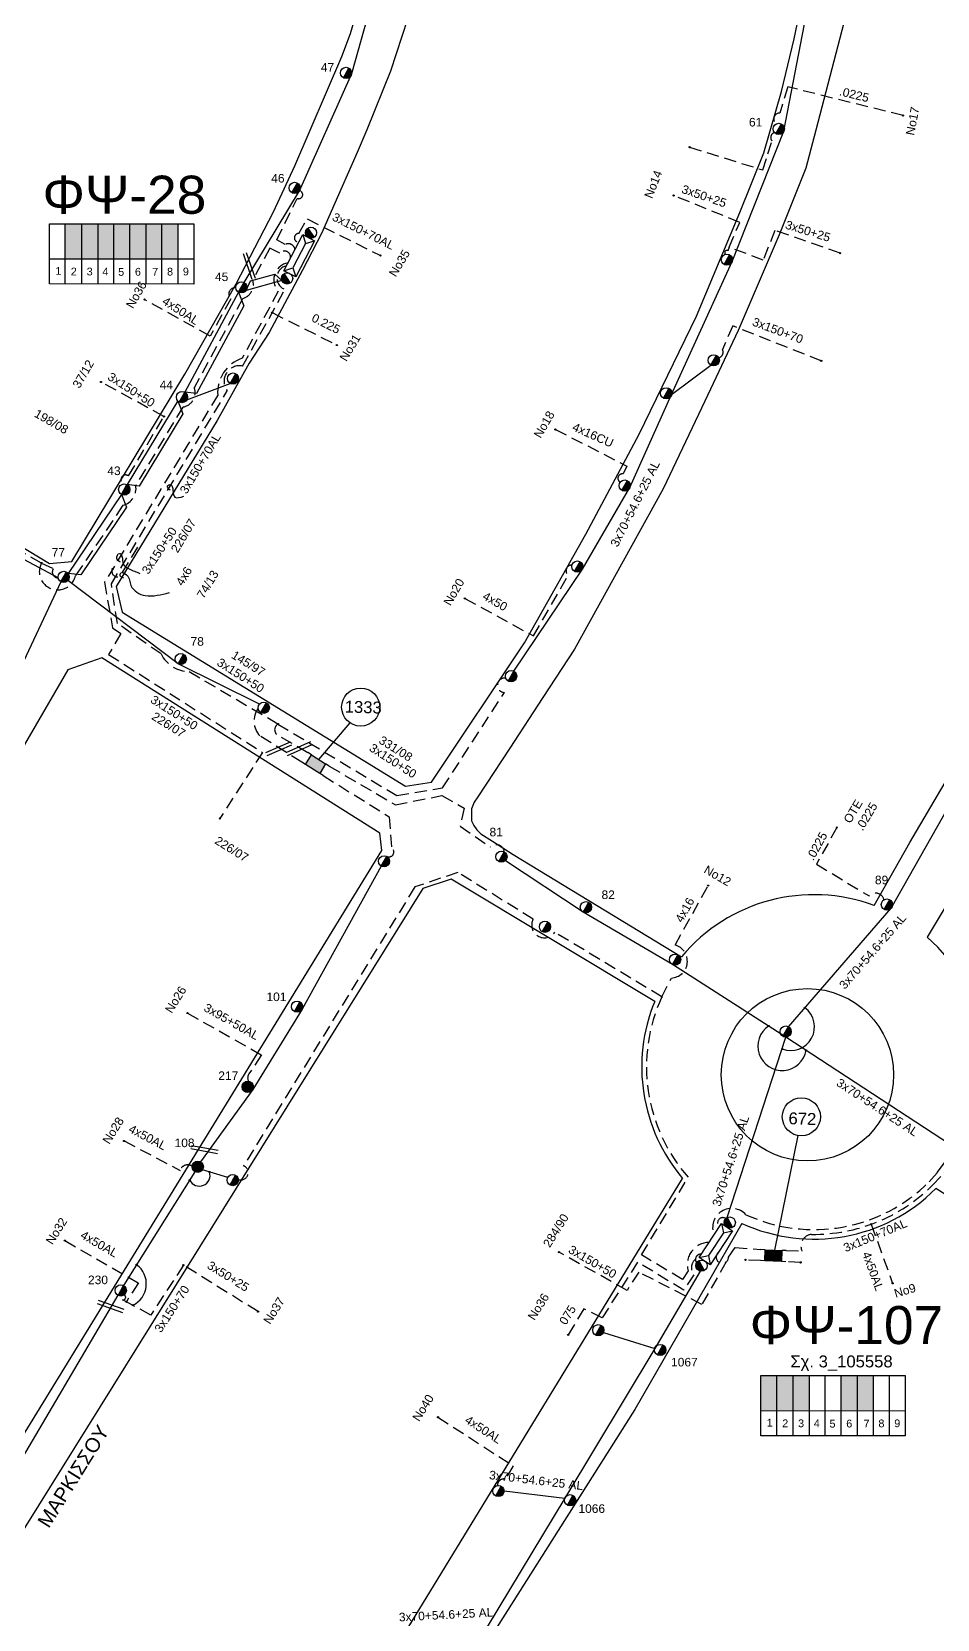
# Model space of a CAD drawing. Header units: millimetres. Extents: x 1421 to 11257, y 848 to 1896.
# Drawn here: x 9950.2 to 10140.3, y 1117.1 to 1450.4 of the extents above; entities that cross this region are included whole.
import ezdxf
from ezdxf.enums import TextEntityAlignment as Align

# ---------------------------------------------------------------- set-up
doc = ezdxf.new("R2010")
doc.units = ezdxf.units.MM
doc.linetypes.add('DASHED', pattern=[19.05, 12.7, -6.35])
for name, color, linetype, lineweight in [('.0225', 7, 'DASHED', 30), ('.15AL', 7, 'DASHED', 30), ('3x150+50', 7, 'Continuous', 30), ('3x150+70', 7, 'Continuous', 30), ('3x150+70AL', 7, 'DASHED', 30), ('3x50+25', 7, 'Continuous', 30), ('3x70+54.6+25 AL', 7, 'SYN_LINE', 30), ('3x95+50AL', 7, 'Continuous', 30), ('4x16', 7, 'Continuous', 30), ('4x16CU', 7, 'Continuous', 30), ('4x50', 7, 'Continuous', 30), ('4x6', 7, 'SYN_LINE', 30), ('Άγνωστα', 7, 'Continuous', 30), ('Καλώδια ΧΤ   3x150AL+50CU', 7, 'DASHED', 30), ('Υπόγεια Καλώδια Δικτύου ΧΤ   .075', 7, 'DASHED', 30), ('Υπόγεια καλώδια Παροχών ΧΤ   4x50AL', 7, 'DASHED', 30)]:
    doc.layers.add(name, color=color, linetype=linetype, lineweight=lineweight)
for name, color, linetype in [('Link Box 4 Διευθύνσεων', 7, 'Continuous'), ('Pillar OTE', 7, 'Continuous'), ('TEXT ΚΑΛΩΔΙΩΝ', 7, 'Continuous'), ('ΑΓΝΩΣΤΟ ΥΠΟΓΕΙΟ ΚΑΛΩΔΙΟ', 7, 'DASHED'), ('Στύλος Ξύλινος', 7, 'Continuous'), ('Στύλος Ξύλινος @ 1', 7, 'Continuous'), ('Στύλος ΦΜ', 7, 'Continuous'), ('Στύλος ΦΜ @ 1', 7, 'Continuous'), ('Συνδέσεις', 7, 'Continuous'), ('Τομή', 7, 'Continuous'), ('Υποσταθμός εναέριος 2 στύλων', 7, 'Continuous'), ('Υποσταθμός πόλεως', 7, 'Continuous'), ('Υπόβαθρο ΔΕΗ', 7, 'Continuous')]:
    doc.layers.add(name, color=color, linetype=linetype)
doc.styles.add('arial', font='ARIAL.TTF', dxfattribs={"height": 3})
doc.styles.get("Standard").update_dxf_attribs({"font": 'ARIAL.TTF', "height": 1.8})
doc.linetypes.add('SYN_LINE', pattern='A,0.5,-0.0001,["/\\/\\/\\/",Standard,S=0.1,R=0,X=0,Y=-0.05],-0.25', length=0.7501)

# ---------------------------------------------------------------- blocks, each defined once
blk = doc.blocks.new('ΥΠΑΡΧΩΝ ΤΣΙΜΕΝΤΕΝΙΟΣ ΣΤΥΛΟΣ')
at = {"layer": 'Στύλος ΦΜ'}
blk.add_hatch(color=7, dxfattribs=at).paths.add_polyline_path([(-1.29, -2.28, 0.574793), (2.62, 0, 0.268822), (1.3, 2.27)])
at = {"layer": 'Στύλος ΦΜ', "color": 7}
blk.add_line((-1.29, -2.28), (1.3, 2.27), dxfattribs=at)
blk.add_circle((0, 0), 2.62, dxfattribs=at)
at = {"layer": 'Στύλος ΦΜ', "flags": 4}
for tag, p in [('ΑΡΙΘΜΟΣ', (-4.68, 8.05)), ('ΤΥΠΟΣ', (-4.91, 3.03))]:
    blk.add_attdef(tag, p, '', height=4, dxfattribs=at)
blk = doc.blocks.new('ΥΠΑΡΧΩΝ ΞΥΛΙΝΟΣ ΣΤΥΛΟΣ')
at = {"layer": 'Στύλος Ξύλινος'}
h = blk.add_hatch(color=7, dxfattribs=at)
h.paths.add_polyline_path([(-2.62, 0, 0.270008), (-1.29, -2.28), (1.3, 2.27, 0.576266)])
h.paths.add_polyline_path([(-1.29, -2.28, 0.574793), (2.62, 0, 0.268822), (1.3, 2.27)])
at = {"layer": 'Στύλος Ξύλινος', "color": 7}
blk.add_line((-1.29, -2.28), (1.3, 2.27), dxfattribs=at)
blk.add_circle((0, 0), 2.62, dxfattribs=at)
at = {"layer": 'Στύλος Ξύλινος', "color": 1, "flags": 4}
for tag, p in [('ΑΡΙΘΜΟΣ', (-4.91, 8.6)), ('ΤΥΠΟΣ', (-4.85, 3.39))]:
    blk.add_attdef(tag, p, '', height=4, dxfattribs=at)
blk = doc.blocks.new('ΤΟΜΗ')
at = {"layer": 'Τομή', "ltscale": 40}
for p, q in [((11.3, -0.6), (-11.4, -0.6)), ((11.3, -3.4), (-11.4, -3.4))]:
    blk.add_line(p, q, dxfattribs=at)
blk = doc.blocks.new('ΥΠΟΣΤΑΘΜΟΣ ΕΝΑΕΡΙΟΣ ΕΠΙ 2 ΣΤΥΛΩΝ')
at = {"layer": 'Υποσταθμός εναέριος 2 στύλων', "linetype": 'Continuous'}
for points in [[(-11.97, -2.11, 0.574793), (-8.45, -0.07, 0.268822), (-9.64, 1.98)], [(9.68, -2.15, 0.574793), (13.19, -0.1, 0.268822), (12.01, 1.95)]]:
    blk.add_hatch(color=256, dxfattribs=at).paths.add_polyline_path(points)
for p, q in [((-11.97, -2.11), (-9.64, 1.98)), ((9.68, -2.15), (12.01, 1.95))]:
    blk.add_line(p, q, dxfattribs=at)
for centre in [(-10.81, -0.07), (10.84, -0.1)]:
    blk.add_circle(centre, 2.36, dxfattribs=at)
at = {"layer": 'Υποσταθμός πόλεως', "linetype": 'Continuous', "ltscale": 40}
blk.add_lwpolyline([(-8.57, 2.82), (8.57, 2.82), (8.57, -2.82), (-8.57, -2.82)], close=True, dxfattribs=at)
for points in [[(-5.75, 0), (-8.57, 2.82)], [(-8.57, -2.82), (-5.75, 0)], [(-5.75, 0), (5.75, 0)], [(5.75, 0), (8.57, 2.82)], [(8.57, -2.82), (5.75, 0)]]:
    blk.add_lwpolyline(points, dxfattribs=at)
at = {"layer": 'Υποσταθμός εναέριος 2 στύλων', "ltscale": 40, "flags": 1}
for tag, p in [('ΜΕΤΑΣΧΗΜΑΤΙΣΜΟΣ', (14.09, 2.51)), ('ΙΣΧΥΣ', (14.07, -0.28)), ('ΑΡΙΘΜΟΣ', (14.19, -3))]:
    blk.add_attdef(tag, p, '', height=1.8, dxfattribs=at)
blk = doc.blocks.new('LINK BOX 4 ΑΝΑΧΩΡΗΣΕΩΝ')
at = {"layer": 'Link Box 4 Διευθύνσεων', "ltscale": 40}
blk.add_hatch(color=256, dxfattribs=at).paths.add_polyline_path([(-3.54, 0), (-3.54, -4.67), (3.54, -4.67), (3.54, 0)])
for p, q in [((-3.54, 0), (-5.33, 0)), ((5.33, 0), (3.54, 0)), ((-3.54, -4.67), (-5.33, -4.67)), ((5.33, -4.67), (3.54, -4.67))]:
    blk.add_line(p, q, dxfattribs=at)
blk.add_lwpolyline([(-3.54, -4.67), (-3.54, 0), (3.54, 0), (3.54, -4.67)], close=True, dxfattribs=at)
blk = doc.blocks.new('_ΣΥΝΔΕΣΗ')
at = {"layer": 'Συνδέσεις', "linetype": 'SYN_LINE', "ltscale": 40}
blk.add_hatch(color=256, dxfattribs=at).paths.add_polyline_path([(0.5, 0, 1), (-0.5, 0, 1)])
at = {"layer": 'Συνδέσεις'}
blk.add_circle((0, 0), 0.5, dxfattribs=at)

msp = doc.modelspace()

# ---------------------------------------------------------------- hatches: boundary and pattern name
at = {"layer": 'Καλώδια ΧΤ   3x150AL+50CU', "linetype": 'DASHED', "lineweight": -3, "ltscale": 0.2}
h = msp.add_hatch(color=2, dxfattribs=at)
h.dxf.hatch_style = 1
h.paths.add_polyline_path([(9960.66, 1410.11), (9957.22, 1410.11), (9957.22, 1402.75), (9960.66, 1402.75)])
h = msp.add_hatch(color=133, dxfattribs=at)
h.dxf.hatch_style = 1
h.paths.add_polyline_path([(9960.66, 1402.75), (9964.1, 1402.74), (9964.1, 1410.11), (9960.66, 1410.11)])
h = msp.add_hatch(color=62, dxfattribs=at)
h.dxf.hatch_style = 1
h.paths.add_polyline_path([(9967.39, 1410.11), (9964.1, 1410.11), (9964.1, 1402.74), (9967.39, 1402.74)])
h = msp.add_hatch(color=30, dxfattribs=at)
h.dxf.hatch_style = 1
h.paths.add_polyline_path([(9970.78, 1410.11), (9967.39, 1410.11), (9967.39, 1402.74), (9970.78, 1402.74)])
h = msp.add_hatch(color=5, dxfattribs=at)
h.dxf.hatch_style = 1
h.paths.add_polyline_path([(9970.78, 1402.74), (9974.18, 1402.73), (9974.18, 1410.11), (9970.78, 1410.11)])
h = msp.add_hatch(color=151, dxfattribs=at)
h.dxf.hatch_style = 1
h.paths.add_polyline_path([(9974.12, 1402.74), (9977.51, 1402.73), (9977.51, 1410.11), (9974.12, 1410.11)])
h = msp.add_hatch(color=1, dxfattribs=at)
h.dxf.hatch_style = 1
h.paths.add_polyline_path([(9977.51, 1402.74), (9980.91, 1402.73), (9980.91, 1410.11), (9977.51, 1410.11)])
h = msp.add_hatch(color=5, dxfattribs=at)
h.dxf.hatch_style = 1
h.paths.add_polyline_path([(10106.54, 1168.29), (10103.24, 1168.29), (10103.24, 1160.93), (10106.54, 1160.92)])
h = msp.add_hatch(color=1, dxfattribs=at)
h.dxf.hatch_style = 1
h.paths.add_polyline_path([(10110.01, 1168.29), (10106.57, 1168.29), (10106.57, 1160.93), (10110.01, 1160.93)])
h = msp.add_hatch(color=151, dxfattribs=at)
h.dxf.hatch_style = 1
h.paths.add_polyline_path([(10110.01, 1160.93), (10113.45, 1160.93), (10113.45, 1168.29), (10110.01, 1168.29)])
h = msp.add_hatch(color=133, dxfattribs=at)
h.dxf.hatch_style = 1
h.paths.add_polyline_path([(10120.13, 1160.92), (10123.53, 1160.92), (10123.53, 1168.29), (10120.13, 1168.29)])
h = msp.add_hatch(color=206, dxfattribs=at)
h.dxf.hatch_style = 1
h.paths.add_polyline_path([(10123.53, 1160.92), (10126.93, 1160.92), (10126.93, 1168.29), (10123.53, 1168.29)])

# ---------------------------------------------------------------- linework, layer by layer
at = {"layer": '.0225', "color": 30, "linetype": 'DASHED', "lineweight": -3, "ltscale": 0.2}
msp.add_lwpolyline([(10133.1, 1432.84), (10108.89, 1438.86), (10107.25, 1433.36, 0.743804), (10106.48, 1431.09, 38.986017)], format="xyb", dxfattribs=at)
at = {"layer": '.0225', "color": 151, "linetype": 'DASHED', "lineweight": -3, "ltscale": 0.2}
msp.add_lwpolyline([(10119.2, 1283.37), (10114.95, 1275.65), (10125.97, 1268.98, -0.604841), (10129.1, 1268.18, -0.023278)], format="xyb", dxfattribs=at)
at = {"layer": '.15AL', "color": 133, "linetype": 'DASHED', "lineweight": -3, "ltscale": 0.2}
msp.add_lwpolyline([(10092.37, 1196.27, 0.491608), (10087.99, 1190.31), (10086.77, 1188.45), (10078.2, 1193.65), (10088.01, 1209.92, -0.297041), (10082.46, 1247.81), (10059.99, 1261.36, -0.945269), (10055.45, 1264.13), (10039.62, 1273.91), (10030.61, 1270.88), (9994.66, 1212.33, -0.970365), (9993.55, 1209.44)], format="xyb", dxfattribs=at)
at = {"layer": '3x150+50', "color": 151, "linetype": 'DASHED', "lineweight": -3, "ltscale": 0.2}
msp.add_lwpolyline([(10003.95, 1401.9, 0.587899), (10001.94, 1395.93), (9994.35, 1381.88, 0.33909), (9989.21, 1374.11), (9965.47, 1334.87), (9967.09, 1325.31), (9968.87, 1324.12), (9966.29, 1319.68), (9998.63, 1299.12), (9989.66, 1285.26)], format="xyb", dxfattribs=at)
at = {"layer": '3x150+50', "color": 133, "linetype": 'DASHED', "lineweight": -3, "ltscale": 0.2}
msp.add_lwpolyline([(9977.92, 1369.66), (9964.72, 1376.88)], dxfattribs=at)
at = {"layer": '3x150+50', "color": 62, "linetype": 'DASHED', "lineweight": -3, "ltscale": 0.2}
msp.add_lwpolyline([(9952.21, 1338.89), (9938.33, 1346.75), (9947.22, 1365.19)], dxfattribs=at)
for points in [[(9952.21, 1338.89), (9954.69, 1337.68, 0.6017), (9955.72, 1335.78, 3.110038)], [(10006.88, 1297.09), (9998.06, 1302.57, -0.351998), (9997.71, 1308.4, -1.517786)]]:
    msp.add_lwpolyline(points, format="xyb", dxfattribs=at)
at = {"layer": '3x150+50', "color": 30, "linetype": 'DASHED', "lineweight": -3, "ltscale": 0.2}
for points in [[(10001.86, 1305.08), (10026.84, 1290.06), (10036.42, 1291.69), (10049.4, 1311.71, -1.090514), (10049.71, 1314.69, 2.789265)], [(10008.13, 1299.07), (10001.86, 1302.69, -0.576815), (10001.86, 1305.08, -1.733657)]]:
    msp.add_lwpolyline(points, format="xyb", dxfattribs=at)
at = {"layer": '3x150+70', "color": 30, "linetype": 'DASHED', "lineweight": -3, "ltscale": 0.2}
for points in [[(10115.93, 1381.32), (10097.35, 1388.69), (10095.2, 1383.69, -0.478703), (10094.41, 1381.98, -14.107336)], [(10055.5, 1323.57), (10062.82, 1336.31, -0.744423), (10063.59, 1338.44)]]:
    msp.add_lwpolyline(points, format="xyb", dxfattribs=at)
at = {"layer": '3x150+70', "color": 133, "linetype": 'DASHED', "lineweight": -3, "ltscale": 0.2}
for points in [[(9969.41, 1355.49, -1.058258), (9970.48, 1357.19), (9977.92, 1369.66)], [(9982.01, 1191.46), (9975.16, 1181), (9970.05, 1183.79), (9969.21, 1184.21, 0.942833), (9969.57, 1185.21)]]:
    msp.add_lwpolyline(points, format="xyb", dxfattribs=at)
at = {"layer": '3x150+70AL', "color": 5, "linetype": 'DASHED', "lineweight": -3, "ltscale": 0.2}
msp.add_lwpolyline([(10005.44, 1404.75, 0.514655), (10003.36, 1405.76), (10001.6, 1406.76), (10005.91, 1415.44, 1.090471), (10006.39, 1417.05, -0.886767)], format="xyb", dxfattribs=at)
at = {"layer": '3x150+70AL', "color": 2, "linetype": 'DASHED', "lineweight": -3, "ltscale": 0.2}
msp.add_lwpolyline([(10006.21, 1406.24, -1.018251), (10006.27, 1408.07), (10008, 1411.13), (10023.39, 1403.43)], format="xyb", dxfattribs=at)
at = {"layer": '3x150+70AL', "color": 62, "linetype": 'DASHED', "lineweight": -3, "ltscale": 0.2}
msp.add_lwpolyline([(10004.47, 1402.9, 0.792534), (10002.27, 1403.92), (10000.16, 1404.98), (9996.57, 1398.31, -0.414606), (9994.42, 1394.37), (9984.3, 1375.67, -0.470888), (9981.89, 1371.64), (9972.01, 1355.15, -0.388175), (9969.32, 1351), (9959.34, 1336.19, -1.13518), (9952.21, 1338.89, -2.397303)], format="xyb", dxfattribs=at)
at = {"layer": '3x150+70AL', "color": 30, "linetype": 'DASHED', "lineweight": -3, "ltscale": 0.2}
msp.add_lwpolyline([(10001.86, 1305.08), (9983.19, 1316.04, -0.269693), (9977.32, 1319.8), (9968.14, 1326.21), (9966.89, 1334.52), (9991.23, 1375.03, -0.693369), (9994.45, 1380.25), (10003.34, 1396.31, -0.736458), (10003.64, 1401.3, 2.674453)], format="xyb", dxfattribs=at)
msp.add_lwpolyline([(10000.65, 1391.45), (10014.24, 1384.65)], dxfattribs=at)
at = {"layer": '3x150+70AL', "color": 206, "linetype": 'DASHED', "lineweight": -3, "ltscale": 0.2}
msp.add_lwpolyline([(10100.12, 1202.07, 0.314076), (10138.56, 1208.95), (10140.28, 1210.9), (10143.35, 1215), (10186.2, 1188.76, 0.328952), (10188.54, 1188.96)], format="xyb", dxfattribs=at)
at = {"layer": '3x150+70AL', "color": 1, "linetype": 'DASHED', "lineweight": -3, "ltscale": 0.2}
for points in [[(10108.58, 1194.52), (10111.88, 1194.44, -0.512235), (10113.9, 1197.94, 0.202707), (10139.27, 1208.25), (10141.79, 1210.84), (10144.22, 1214.07, 0.600838), (10145.23, 1215.4)], [(10094.38, 1194.19, 1.594207), (10096.46, 1193.15), (10097.85, 1195.15), (10103.26, 1194.75)]]:
    msp.add_lwpolyline(points, format="xyb", dxfattribs=at)
for points in [[(10103.16, 1192.42), (10100.04, 1192.57)], [(10111.6, 1192.04), (10108.48, 1192.19)]]:
    msp.add_lwpolyline(points, dxfattribs=at)
at = {"layer": '3x150+70AL', "color": 206, "linetype": 'DASHED', "lineweight": -3, "ltscale": 0.2}
msp.add_arc((10097.14, 1199.37), 4.01, 42.1409, 201.9304, dxfattribs=at)
at = {"layer": '3x150+70AL', "color": 151, "linetype": 'DASHED', "lineweight": -3, "ltscale": 0.2}
msp.add_arc((10095.29, 1200.32), 1.13, 56.5626, 225.4207, dxfattribs=at)
at = {"layer": '3x50+25', "color": 30, "linetype": 'DASHED', "lineweight": -3, "ltscale": 0.2}
msp.add_lwpolyline([(10096.58, 1405.2), (10098.84, 1410.4), (10084.93, 1416.05)], dxfattribs=at)
msp.add_lwpolyline([(10119.9, 1403.95), (10106.21, 1408.71), (10103.72, 1402.48), (10096.58, 1405.2), (10096.34, 1404.46, 0.915047), (10095.82, 1403.72, -13.621435)], format="xyb", dxfattribs=at)
at = {"layer": '3x50+25', "color": 133, "linetype": 'DASHED', "lineweight": -3, "ltscale": 0.2}
msp.add_lwpolyline([(9997.69, 1181.72), (9982.01, 1191.46)], dxfattribs=at)
at = {"layer": '3x70+54.6+25 AL', "color": 5, "linetype": 'SYN_LINE', "lineweight": -3, "ltscale": 15}
for points in [[(9994.77, 1397.79), (10006.39, 1417.05), (10017.35, 1441.66), (10022.66, 1460.64), (10028.79, 1483.5), (10031.83, 1504.13), (10034.68, 1526.94), (10035.82, 1548.87), (10036.81, 1568.91), (10031.53, 1600.28)], [(10090.53, 1190.22), (10080.96, 1173.94), (10062.11, 1142.57), (10045.76, 1115.55), (10030.85, 1093.1), (10017.69, 1072.38), (10001.88, 1045.97)], [(10070.19, 1177.33), (10080.96, 1173.94)], [(10049.34, 1144.07), (10062.11, 1142.57)]]:
    msp.add_lwpolyline(points, dxfattribs=at)
at = {"layer": '3x70+54.6+25 AL', "color": 30, "linetype": 'SYN_LINE', "lineweight": -3, "ltscale": 15}
msp.add_lwpolyline([(10051.39, 1316.16), (10065.77, 1337.6), (10075.75, 1354.72), (10084.52, 1374.27), (10097.22, 1402.19), (10108.1, 1429.58), (10113.97, 1460.07)], dxfattribs=at)
at = {"layer": '3x70+54.6+25 AL', "color": 133, "linetype": 'SYN_LINE', "lineweight": -3, "ltscale": 7}
for points in [[(9995.17, 1396.12), (9996.08, 1398.16), (10001.19, 1399.55), (10002.69, 1398.18)], [(9991.35, 1209.9), (9986.01, 1211.48)]]:
    msp.add_lwpolyline(points, dxfattribs=at)
at = {"layer": '3x70+54.6+25 AL', "color": 1, "linetype": 'SYN_LINE', "lineweight": -3, "ltscale": 10}
msp.add_lwpolyline([(10002.69, 1398.18), (9995.17, 1396.12)], dxfattribs=at)
at = {"layer": '3x70+54.6+25 AL', "color": 133, "linetype": 'SYN_LINE', "lineweight": -3, "ltscale": 15}
for points in [[(9993.61, 1395.74), (9982.3, 1374.74)], [(9980.81, 1372.95), (9970.17, 1355.34)], [(9969, 1353.3), (9957.82, 1336.68)], [(9956.3, 1334.95), (9940.63, 1301.61), (9921.84, 1269.37), (9904.42, 1239.51), (9887.48, 1213.77)], [(9984.44, 1211.09), (9969.46, 1187.18)]]:
    msp.add_lwpolyline(points, dxfattribs=at)
at = {"layer": '3x70+54.6+25 AL', "color": 1, "linetype": 'SYN_LINE', "lineweight": -3, "ltscale": 15}
for points in [[(9993.61, 1395.74), (9994.7, 1392.89), (9984.78, 1374.46), (9982.3, 1374.74)], [(9955.72, 1335.78), (9932.47, 1348.14), (9905.66, 1364.93), (9881.5, 1382.65)], [(9980.81, 1372.95), (9981.87, 1370.19), (9972.72, 1355.05), (9970.17, 1355.34)], [(9969, 1353.3), (9970.03, 1350.62), (9960.45, 1336.38), (9957.82, 1336.68)]]:
    msp.add_lwpolyline(points, dxfattribs=at)
at = {"layer": '3x70+54.6+25 AL', "color": 30, "linetype": 'SYN_LINE', "lineweight": -3, "ltscale": 10}
msp.add_lwpolyline([(10084.52, 1374.27), (10092.78, 1380.42)], dxfattribs=at)
at = {"layer": '3x70+54.6+25 AL', "color": 133, "linetype": 'SYN_LINE', "lineweight": -3, "ltscale": 10}
msp.add_lwpolyline([(9982.75, 1373.15), (9991.85, 1376.6)], dxfattribs=at)
at = {"layer": '3x70+54.6+25 AL', "color": 62, "linetype": 'SYN_LINE', "lineweight": -3, "ltscale": 15}
msp.add_lwpolyline([(9997.99, 1309.26), (9980.88, 1317.7), (9957.78, 1335.21)], dxfattribs=at)
at = {"layer": '3x70+54.6+25 AL', "color": 151, "linetype": 'SYN_LINE', "lineweight": -3, "ltscale": 15}
for points in [[(10109.04, 1241.54), (10130.59, 1266.39), (10146.34, 1294.24), (10158.01, 1316.69)], [(10096.19, 1201.47), (10108.52, 1239.35)]]:
    msp.add_lwpolyline(points, dxfattribs=at)
at = {"layer": '3x70+54.6+25 AL', "color": 27, "linetype": 'SYN_LINE', "lineweight": -3, "ltscale": 15}
for points in [[(10023.55, 1275.24), (10006.94, 1245.22), (9996.57, 1228.37), (9985.61, 1213.14)], [(10187.95, 1190.13), (10167.8, 1200.93), (10144.86, 1215.54), (10108.52, 1239.35), (10084.67, 1254.6), (10065.94, 1265.61), (10049.62, 1276.39)]]:
    msp.add_lwpolyline(points, dxfattribs=at)
at = {"layer": '3x70+54.6+25 AL', "color": 206, "linetype": 'SYN_LINE', "lineweight": -3, "ltscale": 15}
msp.add_lwpolyline([(9863.38, 999.18), (9879.24, 1038.37), (9893.85, 1062.87), (9908.21, 1085.95), (9924.27, 1112.13), (9945.44, 1146.29), (9968.29, 1185.14)], dxfattribs=at)
at = {"layer": '3x95+50AL', "color": 27, "linetype": 'DASHED', "lineweight": -3, "ltscale": 0.2}
msp.add_lwpolyline([(9982.88, 1244.4), (9998.39, 1235.6), (9995.77, 1231.66, 0.271759), (9995.67, 1230.08, 2.89607)], format="xyb", dxfattribs=at)
at = {"layer": '4x16', "color": 133, "linetype": 'DASHED', "lineweight": -3, "ltscale": 0.2}
msp.add_lwpolyline([(10082.46, 1247.81), (10084.47, 1251.76, 0.852759), (10085.23, 1258.68), (10092.18, 1271.16)], format="xyb", dxfattribs=at)
at = {"layer": '4x16CU', "color": 30, "linetype": 'DASHED', "lineweight": -3, "ltscale": 0.2}
msp.add_lwpolyline([(10060.11, 1366.93), (10075.11, 1359.25), (10074.35, 1357.58, 0.877574), (10073.73, 1355.86, -3.529581)], format="xyb", dxfattribs=at)
at = {"layer": '4x50', "color": 133, "linetype": 'DASHED', "lineweight": -3, "ltscale": 0.2}
msp.add_lwpolyline([(9993.01, 1396.67, 0.704941), (9991.94, 1394.33), (9987.63, 1386.52), (9973.84, 1394.2)], format="xyb", dxfattribs=at)
at = {"layer": '4x50', "color": 30, "linetype": 'DASHED', "lineweight": -3, "ltscale": 0.2}
msp.add_lwpolyline([(10041.11, 1331.47), (10055.5, 1323.57)], dxfattribs=at)
at = {"layer": '4x6', "color": 151, "linetype": 'DASHED', "lineweight": -3, "ltscale": 0.2}
msp.add_lwpolyline([(9967.18, 1337.7, 1.163422), (9969.17, 1336.8), (9972.95, 1343.08)], format="xyb", dxfattribs=at)
at = {"layer": 'Pillar OTE', "lineweight": -3, "ltscale": 40}
for points in [[(9953.89, 1397.47), (9953.89, 1410.11), (9984.22, 1410.11), (9984.22, 1397.44), (9953.89, 1397.47)], [(9957.22, 1397.47), (9957.22, 1410.11)], [(9960.66, 1397.47), (9960.66, 1410.11)], [(9964.1, 1397.46), (9964.1, 1410.11)], [(9967.39, 1397.46), (9967.39, 1410.11)], [(9970.78, 1397.46), (9970.78, 1410.11)], [(9974.18, 1397.45), (9974.18, 1410.11)], [(9977.51, 1397.45), (9977.51, 1410.11)], [(9980.9, 1397.45), (9980.9, 1410.11)], [(9953.89, 1402.75), (9984.22, 1402.72)], [(10103.24, 1155.65), (10103.24, 1168.29), (10133.57, 1168.29), (10133.57, 1155.62), (10103.24, 1155.66)], [(10106.57, 1155.65), (10106.57, 1168.29)], [(10110.01, 1155.65), (10110.01, 1168.29)], [(10113.45, 1155.65), (10113.45, 1168.29)], [(10116.75, 1155.64), (10116.75, 1168.29)], [(10120.13, 1155.64), (10120.13, 1168.29)], [(10123.53, 1155.64), (10123.53, 1168.29)], [(10126.87, 1155.63), (10126.87, 1168.29)], [(10130.25, 1155.63), (10130.25, 1168.29)], [(10103.24, 1160.94), (10133.57, 1160.91)]]:
    msp.add_lwpolyline(points, dxfattribs=at)
at = {"layer": 'ΑΓΝΩΣΤΟ ΥΠΟΓΕΙΟ ΚΑΛΩΔΙΟ', "color": 30, "linetype": 'DASHED', "lineweight": -3, "ltscale": 0.2}
msp.add_lwpolyline([(10088.29, 1426.2), (10103.65, 1421.41), (10104.74, 1424.78), (10105.58, 1427.51, -0.561477), (10106.12, 1429.26, -0.726228)], format="xyb", dxfattribs=at)
at = {"layer": 'ΑΓΝΩΣΤΟ ΥΠΟΓΕΙΟ ΚΑΛΩΔΙΟ', "color": 27, "linetype": 'DASHED', "lineweight": -3, "ltscale": 0.2}
for points in [[(10011.39, 1294.25), (10025.2, 1285.6), (10025.71, 1279.1, -0.945131), (10024.72, 1277.29, 0.818296)], [(10012.63, 1296.23), (10026.53, 1288.12), (10036.3, 1290.07), (10040.95, 1287.43), (10040.15, 1283.64), (10046.48, 1279.26, -0.623423), (10049.38, 1278.25, 8.510882)]]:
    msp.add_lwpolyline(points, format="xyb", dxfattribs=at)
at = {"layer": 'Καλώδια ΧΤ   3x150AL+50CU', "color": 1, "linetype": 'DASHED', "lineweight": -3, "ltscale": 0.2}
msp.add_lwpolyline([(10095.96, 1192.14), (10090.87, 1183.24), (10077.63, 1190), (10075.16, 1186.18), (10060.87, 1194.2)], dxfattribs=at)
at = {"layer": 'Υπόβαθρο ΔΕΗ', "lineweight": -3, "ltscale": 0.1}
for points in [[(10029.06, 1453.1), (10025.49, 1442.15), (10020.55, 1429.86), (10018.48, 1425.11), (10015.35, 1417.95), (10011.03, 1408.07), (10007.01, 1400.34), (10000.02, 1387.28), (9995.79, 1380.84), (9989.09, 1368.79), (9967.9, 1333.98), (9969.15, 1328.54), (10028.63, 1292.07), (10034.1, 1292.9), (10053.63, 1322.13), (10066.51, 1344.96), (10077.69, 1365.97), (10089.71, 1390.72), (10098.83, 1412.47), (10103.89, 1425), (10107.59, 1437.91), (10110.23, 1448.93), (10116.73, 1480.19)], [(9892.78, 1375.83), (9953.91, 1338.8), (9958.62, 1339.22), (9982.31, 1378.51), (9993.09, 1397.48), (10000.96, 1412.6), (10005.41, 1422.26), (10015.27, 1445.2), (10017.1, 1450.09), (10021.76, 1466.04)], [(10127.03, 1266.97), (10134.55, 1280.18), (10236.4, 1453.26)], [(10120.67, 1452.32), (10114.76, 1429.73), (10112.66, 1421.79), (10107.1, 1407.79), (10098.48, 1387.72), (10091.47, 1372.89), (10082.75, 1354.46), (10064.12, 1320.77), (10057.5, 1310.67), (10050.52, 1300.04), (10043.82, 1289.81), (10043.07, 1288.67), (10042.47, 1287.29), (10042.5, 1285.94), (10042.47, 1284.77), (10042.99, 1283.76), (10043.61, 1282.84), (10044.47, 1282.05), (10046.92, 1280.46), (10051.27, 1277.7), (10086.62, 1256.24)], [(10184.27, 1337.32), (10138.18, 1260.33)], [(10080.97, 1246.86), (10038.23, 1272.54), (10032.26, 1270.58), (9873.13, 1015.19), (9875.95, 1004.39), (9890.22, 995.88), (9908.57, 986.3), (9919.36, 980.67), (9935.1, 975.54), (9945.4, 978.26), (10086.83, 1209.7)], [(10089.66, 1030.62), (10183.52, 1180.16), (10139.98, 1207.54)], [(10099.28, 1200.25), (10076.78, 1161.2), (10015.2, 1063.93)]]:
    msp.add_lwpolyline(points, dxfattribs=at)
msp.add_lwpolyline([(10023.25, 1282.17), (9964.9, 1318.97), (9957.75, 1316.46), (9814.26, 1069.22), (9813.42, 1067.59), (9813.11, 1065.04), (9813.33, 1062.51), (9814.5, 1060.05), (9816.05, 1058.57), (9828.47, 1044.52), (9842.45, 1030.64), (9849.16, 1024.3), (9856.77, 1018.32), (9864.53, 1020.38), (9930.28, 1126.4), (10023.66, 1278.53)], close=True, dxfattribs=at)
at = {"layer": 'Υπόβαθρο ΔΕΗ', "lineweight": -3}
for points in [[(10010.43, 1297.62), (10016.99, 1305.33)], [(10106.2, 1194.63), (10111.1, 1218.67)]]:
    msp.add_lwpolyline(points, dxfattribs=at)
for centre in [(10019.23, 1308.64), (10111.75, 1222.62)]:
    msp.add_circle(centre, 4, dxfattribs=at)
at = {"layer": 'Υπόβαθρο ΔΕΗ', "lineweight": -3, "ltscale": 0.1}
msp.add_circle((10113.03, 1231.45), 18.09, dxfattribs=at)
for start, end in [(69.5582, 140.1975), (334.3511, 48.8691), (157.6242, 220.3244), (245.2857, 315.0307)]:
    msp.add_arc((10114.4, 1233.09), 36.16, start, end, dxfattribs=at)
at = {"layer": 'Υπόβαθρο ΔΕΗ', "lineweight": -3}
for centre, radius, start, end in [((10109.55, 1241.51), 4.97, 248.4201, 53.7808), ((10107.72, 1237.44), 5.1, 123.7923, 350.2917), ((9985.35, 1210.32), 2.26, 206.6192, 18.3955), ((9969.26, 1187.55), 4.97, 295.363, 53.7808)]:
    msp.add_arc(centre, radius, start, end, dxfattribs=at)
at = {"layer": 'Υπόβαθρο ΔΕΗ', "lineweight": -3, "ltscale": 0.1}
for points in [[(9979.2, 1354.17), (9978.67, 1355.07), (9979.26, 1355.34), (9979.81, 1354.11), (9980.22, 1352.73), (9982.07, 1352.91)], [(9968.77, 1339.07), (9968.01, 1339.86), (9968.58, 1340.92), (9969.11, 1340.36), (9969.37, 1338.64), (9970.6, 1337.68), (9972.85, 1336.72)], [(9969.42, 1335.74), (9968.75, 1336.27), (9968.89, 1336.8), (9970.09, 1336.38), (9970.99, 1334.17), (9972.24, 1332.74), (9974.01, 1332.07), (9979.06, 1332.69)]]:
    msp.add_spline(points, degree=3, dxfattribs=at)
at = {"layer": 'Υπόγεια Καλώδια Δικτύου ΧΤ   .075', "color": 5, "linetype": 'DASHED', "lineweight": -3, "ltscale": 0.2}
for points in [[(10089.77, 1191.96, -0.660571), (10090.74, 1193.77, 1.675246)], [(10089.52, 1192.7, 0.425573), (10089.21, 1189.45), (10087.07, 1186.24), (10077.36, 1192.11), (10069.95, 1180.43), (10066.09, 1182.28), (10062.78, 1176.82)]]:
    msp.add_lwpolyline(points, format="xyb", dxfattribs=at)
at = {"layer": 'Υπόγεια καλώδια Παροχών ΧΤ   4x50AL', "color": 133, "linetype": 'DASHED', "lineweight": -3, "ltscale": 0.2}
msp.add_lwpolyline([(9969.54, 1217.55), (9981.3, 1211.38, -0.495354), (9983.85, 1212.23, -0.634393)], format="xyb", dxfattribs=at)
at = {"layer": 'Υπόγεια καλώδια Παροχών ΧΤ   4x50AL', "color": 1, "linetype": 'DASHED', "lineweight": -3, "ltscale": 0.2}
msp.add_lwpolyline([(10126.42, 1200.06), (10130.91, 1187.65)], dxfattribs=at)
at = {"layer": 'Υπόγεια καλώδια Παροχών ΧΤ   4x50AL', "color": 133, "linetype": 'DASHED', "lineweight": -3, "ltscale": 0.2}
msp.add_lwpolyline([(9957.13, 1196.62), (9972.55, 1187.75), (9970.05, 1183.79)], dxfattribs=at)
at = {"layer": 'Υπόγεια καλώδια Παροχών ΧΤ   4x50AL', "color": 5, "linetype": 'DASHED', "lineweight": -3, "ltscale": 0.2}
msp.add_lwpolyline([(10035.46, 1159.54), (10051.26, 1149.34), (10049.58, 1146.54, 0.502472), (10047.95, 1145.2, -13.280816)], format="xyb", dxfattribs=at)

# ---------------------------------------------------------------- block references
at = {"layer": 'Link Box 4 Διευθύνσεων', "lineweight": -3}
for p, xscale, yscale, zscale, rotation in [((10010.38, 1297.65), 0.4999999999999997, 0.4999999999999997, 0.4999999999999997, 327.7612991205859), ((10105.92, 1194.64), 0.4999999999999998, 0.4999999999999998, 0.4999999999999998, 357.5210455641659)]:
    msp.add_blockref('LINK BOX 4 ΑΝΑΧΩΡΗΣΕΩΝ', p, dxfattribs=dict(at, xscale=xscale, yscale=yscale, zscale=zscale, rotation=rotation))
at = {"layer": 'Στύλος Ξύλινος @ 1', "lineweight": -3, "ltscale": 40}
ref = msp.add_blockref('ΥΠΑΡΧΩΝ ΞΥΛΙΝΟΣ ΣΤΥΛΟΣ', (9995.52, 1228.91), dxfattribs=dict(at, xscale=0.4499999999998181, yscale=0.4499999999998181, zscale=0.4499999999998181))
ref.add_attrib('ΑΡΙΘΜΟΣ', '217', (9989.34, 1230.35), dxfattribs={"layer": 'Στύλος Ξύλινος', "height": 1.8, "flags": 4})
ref = msp.add_blockref('ΥΠΑΡΧΩΝ ΞΥΛΙΝΟΣ ΣΤΥΛΟΣ', (9985.02, 1212.12), dxfattribs=dict(at, xscale=0.4499999999998181, yscale=0.4499999999998181, zscale=0.4499999999998181))
ref.add_attrib('ΑΡΙΘΜΟΣ', '108', (9980.16, 1216.25), dxfattribs={"layer": 'Στύλος Ξύλινος', "height": 1.8, "flags": 4})
at = {"layer": 'Στύλος ΦΜ @ 1', "color": 1, "lineweight": -3, "ltscale": 40}
ref = msp.add_blockref('ΥΠΑΡΧΩΝ ΤΣΙΜΕΝΤΕΝΙΟΣ ΣΤΥΛΟΣ', (10016.18, 1441.78), dxfattribs=dict(at, xscale=0.4499999999998181, yscale=0.4499999999998181, zscale=0.4499999999998181))
ref.add_attrib('ΑΡΙΘΜΟΣ', '47', (10010.87, 1442.06), dxfattribs={"layer": 'Στύλος ΦΜ', "height": 1.8, "flags": 4})
ref = msp.add_blockref('ΥΠΑΡΧΩΝ ΤΣΙΜΕΝΤΕΝΙΟΣ ΣΤΥΛΟΣ', (10107.01, 1430.03), dxfattribs=dict(at, xscale=0.4499999999998181, yscale=0.4499999999998181, zscale=0.4499999999998181))
ref.add_attrib('ΑΡΙΘΜΟΣ', '61', (10100.75, 1430.54), dxfattribs={"layer": 'Στύλος ΦΜ', "height": 1.8, "flags": 4})
ref = msp.add_blockref('ΥΠΑΡΧΩΝ ΤΣΙΜΕΝΤΕΝΙΟΣ ΣΤΥΛΟΣ', (10005.37, 1417.64), dxfattribs=dict(at, xscale=0.4499999999998181, yscale=0.4499999999998181, zscale=0.4499999999998181))
ref.add_attrib('ΑΡΙΘΜΟΣ', '46', (10000.45, 1418.77), dxfattribs={"layer": 'Στύλος ΦΜ', "height": 1.8, "flags": 4})
at = {"layer": 'Στύλος ΦΜ @ 1', "color": 1, "lineweight": -3, "ltscale": 40, "xscale": 0.4499999999998181, "yscale": 0.4499999999998181, "zscale": 0.4499999999998181}
for p in [(10096.11, 1402.57), (10093.36, 1381.45), (9992.43, 1377.62), (10083.37, 1374.52), (10074.66, 1355.14), (10064.72, 1338.14), (10050.81, 1315.13), (9998.88, 1308.5), (10024.13, 1276.26), (10057.92, 1262.51), (10085.25, 1255.62), (10108.46, 1240.52), (9992.38, 1209.33), (10069.12, 1177.82), (10048.16, 1144.05)]:
    msp.add_blockref('ΥΠΑΡΧΩΝ ΤΣΙΜΕΝΤΕΝΙΟΣ ΣΤΥΛΟΣ', p, dxfattribs=at)
at = {"layer": 'Στύλος ΦΜ @ 1', "color": 1, "lineweight": -3, "ltscale": 40}
ref = msp.add_blockref('ΥΠΑΡΧΩΝ ΤΣΙΜΕΝΤΕΝΙΟΣ ΣΤΥΛΟΣ', (9994.19, 1396.76), dxfattribs=dict(at, xscale=0.4499999999998181, yscale=0.4499999999998181, zscale=0.4499999999998181))
ref.add_attrib('ΑΡΙΘΜΟΣ', '45', (9988.64, 1398.08), dxfattribs={"layer": 'Στύλος ΦΜ', "height": 1.8, "flags": 4})
ref = msp.add_blockref('ΥΠΑΡΧΩΝ ΤΣΙΜΕΝΤΕΝΙΟΣ ΣΤΥΛΟΣ', (9981.71, 1373.71), dxfattribs=dict(at, xscale=0.4499999999998181, yscale=0.4499999999998181, zscale=0.4499999999998181))
ref.add_attrib('ΑΡΙΘΜΟΣ', '44', (9977.03, 1375.38), dxfattribs={"layer": 'Στύλος ΦΜ', "height": 1.8, "flags": 4})
ref = msp.add_blockref('ΥΠΑΡΧΩΝ ΤΣΙΜΕΝΤΕΝΙΟΣ ΣΤΥΛΟΣ', (9969.58, 1354.32), dxfattribs=dict(at, xscale=0.4499999999998181, yscale=0.4499999999998181, zscale=0.4499999999998181))
ref.add_attrib('ΑΡΙΘΜΟΣ', '43', (9966.04, 1357.35), dxfattribs={"layer": 'Στύλος ΦΜ', "height": 1.8, "flags": 4})
ref = msp.add_blockref('ΥΠΑΡΧΩΝ ΤΣΙΜΕΝΤΕΝΙΟΣ ΣΤΥΛΟΣ', (9956.88, 1335.97), dxfattribs=dict(at, xscale=0.4499999999998181, yscale=0.4499999999998181, zscale=0.4499999999998181))
ref.add_attrib('ΑΡΙΘΜΟΣ', '77', (9954.37, 1340.24), dxfattribs={"layer": 'Στύλος ΦΜ', "height": 1.8, "flags": 4})
ref = msp.add_blockref('ΥΠΑΡΧΩΝ ΤΣΙΜΕΝΤΕΝΙΟΣ ΣΤΥΛΟΣ', (9981.46, 1318.73), dxfattribs=dict(at, xscale=0.4499999999998181, yscale=0.4499999999998181, zscale=0.4499999999998181))
ref.add_attrib('ΑΡΙΘΜΟΣ', '78', (9983.51, 1321.52), dxfattribs={"layer": 'Στύλος ΦΜ', "height": 1.8, "flags": 4})
ref = msp.add_blockref('ΥΠΑΡΧΩΝ ΤΣΙΜΕΝΤΕΝΙΟΣ ΣΤΥΛΟΣ', (10048.79, 1277.23), dxfattribs=dict(at, xscale=0.4499999999998181, yscale=0.4499999999998181, zscale=0.4499999999998181))
ref.add_attrib('ΑΡΙΘΜΟΣ', '81', (10046.28, 1281.5), dxfattribs={"layer": 'Στύλος ΦΜ', "height": 1.8, "flags": 4})
ref = msp.add_blockref('ΥΠΑΡΧΩΝ ΤΣΙΜΕΝΤΕΝΙΟΣ ΣΤΥΛΟΣ', (10129.71, 1267.17), dxfattribs=dict(at, xscale=0.4499999999998181, yscale=0.4499999999998181, zscale=0.4499999999998181))
ref.add_attrib('ΑΡΙΘΜΟΣ', '89', (10127.2, 1271.44), dxfattribs={"layer": 'Στύλος ΦΜ', "height": 1.8, "flags": 4})
ref = msp.add_blockref('ΥΠΑΡΧΩΝ ΤΣΙΜΕΝΤΕΝΙΟΣ ΣΤΥΛΟΣ', (10066.52, 1266.63), dxfattribs=dict(at, xscale=0.4499999999998181, yscale=0.4499999999998181, zscale=0.4499999999998181))
ref.add_attrib('ΑΡΙΘΜΟΣ', '82', (10069.8, 1268.34), dxfattribs={"layer": 'Στύλος ΦΜ', "height": 1.8, "flags": 4})
ref = msp.add_blockref('ΥΠΑΡΧΩΝ ΤΣΙΜΕΝΤΕΝΙΟΣ ΣΤΥΛΟΣ', (10005.89, 1245.75), dxfattribs=dict(at, xscale=0.4499999999998181, yscale=0.4499999999998181, zscale=0.4499999999998181))
ref.add_attrib('ΑΡΙΘΜΟΣ', '101', (9999.45, 1246.91), dxfattribs={"layer": 'Στύλος ΦΜ', "height": 1.8, "flags": 4})
ref = msp.add_blockref('ΥΠΑΡΧΩΝ ΤΣΙΜΕΝΤΕΝΙΟΣ ΣΤΥΛΟΣ', (9968.87, 1186.16), dxfattribs=dict(at, xscale=0.4499999999998181, yscale=0.4499999999998181, zscale=0.4499999999998181))
ref.add_attrib('ΑΡΙΘΜΟΣ', '230', (9961.98, 1187.48), dxfattribs={"layer": 'Στύλος ΦΜ', "height": 1.8, "flags": 4})
ref = msp.add_blockref('ΥΠΑΡΧΩΝ ΤΣΙΜΕΝΤΕΝΙΟΣ ΣΤΥΛΟΣ', (10082.11, 1173.67), dxfattribs=dict(at, xscale=0.4499999999998181, yscale=0.4499999999998181, zscale=0.4499999999998181))
ref.add_attrib('ΑΡΙΘΜΟΣ', '1067', (10084.4, 1170.21), dxfattribs={"layer": 'Στύλος ΦΜ', "height": 1.8, "flags": 4})
ref = msp.add_blockref('ΥΠΑΡΧΩΝ ΤΣΙΜΕΝΤΕΝΙΟΣ ΣΤΥΛΟΣ', (10063.2, 1142.11), dxfattribs=dict(at, xscale=0.4499999999998181, yscale=0.4499999999998181, zscale=0.4499999999998181))
ref.add_attrib('ΑΡΙΘΜΟΣ', '1066', (10064.95, 1139.46), dxfattribs={"layer": 'Στύλος ΦΜ', "height": 1.8, "flags": 4})
at = {"layer": 'Συνδέσεις', "lineweight": -3, "xscale": 0.25, "yscale": 0.25, "zscale": 0.25}
for p in [(10133.1, 1432.84), (10088.3, 1426.21), (10084.93, 1416.05), (10023.39, 1403.44), (10119.9, 1403.95), (9973.84, 1394.2), (10000.65, 1391.45), (10014.24, 1384.65), (10115.93, 1381.32), (9964.72, 1376.88), (9977.93, 1369.66), (10060.11, 1366.93), (9952.21, 1338.9), (9967.15, 1337.64), (10041.11, 1331.47), (10001.86, 1305.08), (9989.66, 1285.26), (10119.2, 1283.37), (10092.18, 1271.16), (10082.46, 1247.81), (9982.88, 1244.4), (10112.49, 1245.52), (10104.88, 1241.68), (10107.72, 1236.88), (10112.74, 1236.58), (9969.54, 1217.55), (9987.49, 1211.04), (9983.33, 1209.31), (10126.42, 1200.06), (9957.13, 1196.62), (10060.87, 1194.21), (9972.2, 1191.56), (9982.01, 1191.46), (10100.04, 1192.57), (10111.6, 1192.05), (10130.91, 1187.65), (9970.05, 1183.79), (9971.39, 1183.06), (9997.69, 1181.72), (10062.78, 1176.82), (10035.46, 1159.54)]:
    msp.add_blockref('_ΣΥΝΔΕΣΗ', p, dxfattribs=at)
at = {"layer": 'Τομή', "lineweight": -3}
for p, xscale, yscale, zscale, rotation in [((9995.33, 1401.13), 0.2499999999999998, 0.2499999999999998, 0.2499999999999998, 108.9993845841545), ((10002.22, 1299.45), 0.2499999999999998, 0.2499999999999998, 0.2499999999999998, 203.7587542137331), ((10006.51, 1299.48), 0.2499999999999998, 0.2499999999999998, 0.2499999999999998, 203.7587542137331), ((9986.34, 1215.27), 0.2499999999999998, 0.2499999999999998, 0.2499999999999998, 169.4412658777055), ((9966.94, 1183.23), 0.2499999999999999, 0.2499999999999999, 0.2499999999999999, 340.7010679748043)]:
    msp.add_blockref('ΤΟΜΗ', p, dxfattribs=dict(at, xscale=xscale, yscale=yscale, zscale=zscale, rotation=rotation))
at = {"layer": 'Υποσταθμός εναέριος 2 στύλων', "lineweight": -3}
for p, xscale, yscale, zscale, rotation in [((10006.33, 1403.41), 0.4999999999999994, 0.4999999999999994, 0.4999999999999994, 242.4546222621532), ((10093.8, 1195.88), 0.4999999999999996, 0.4999999999999996, 0.4999999999999996, 236.7867088819136)]:
    msp.add_blockref('ΥΠΟΣΤΑΘΜΟΣ ΕΝΑΕΡΙΟΣ ΕΠΙ 2 ΣΤΥΛΩΝ', p, dxfattribs=dict(at, xscale=xscale, yscale=yscale, zscale=zscale, rotation=rotation))

# ---------------------------------------------------------------- texts
at = {"lineweight": -3, "ltscale": 30, "char_height": 1.63, "width": 11.2573, "attachment_point": 1}
for s, insert in [('1', (9955.13, 1401.03)), ('2', (9958.37, 1400.9)), ('3', (9961.7, 1400.9)), ('4', (9965.01, 1400.9)), ('5', (9968.31, 1400.82)), ('6', (9971.83, 1400.85)), ('7', (9975.46, 1400.85)), ('8', (9978.57, 1400.87)), ('9', (9981.9, 1400.9)), ('1', (10104.49, 1159.22)), ('2', (10107.73, 1159.08)), ('3', (10111.06, 1159.08)), ('4', (10114.36, 1159.08)), ('5', (10117.66, 1159)), ('6', (10121.18, 1159.03)), ('7', (10124.81, 1159.03)), ('8', (10127.93, 1159.06)), ('9', (10131.26, 1159.08))]:
    msp.add_mtext(s, dxfattribs=dict(at, insert=insert))
at = {"layer": 'TEXT ΚΑΛΩΔΙΩΝ', "lineweight": -3, "ltscale": 15, "style": 'arial'}
for s, rotation, p in [('.0225', 346.0473, (10122.86, 1437.24)), ('3x50+25', 341.1668, (10091.34, 1415.93)), ('3x50+25', 342.9282, (10113.14, 1408.58)), ('4x50AL', 327.3047, (9981.45, 1391.86)), ('3x150+70', 339.5837, (10106.82, 1387.71)), ('3x150+50', 327.3047, (9971.09, 1375.28)), ('4x16CU', 335.9518, (10068.01, 1365.77)), ('3x70+54.6+25 AL', 63.1616, (10076.84, 1351.34)), ('3x150+50', 56.5788, (9976.95, 1341.5)), ('4x50', 330.3821, (10047.45, 1330.84)), ('3x150+50', 327.3047, (9994.04, 1315.31)), ('3x150+50', 327.3047, (9980.09, 1307.49)), ('3x150+50', 327.3047, (10026.02, 1297.36)), ('.0225', 61.1412, (10114.99, 1279.45)), ('4x16', 60.899, (10087.28, 1266.06)), ('3x70+54.6+25 AL', 326.7679, (10127.72, 1224.62))]:
    msp.add_text(s, height=1.8, rotation=rotation, dxfattribs=at).set_placement(p, align=Align.MIDDLE_CENTER)
at = {"layer": 'TEXT ΚΑΛΩΔΙΩΝ', "lineweight": -3, "ltscale": 0.2, "style": 'arial'}
for s, rotation, p in [('3x150+70AL', 333.4128, (10019.82, 1408.57)), ('0.225', 333.4119, (10011.96, 1389.14)), ('   3x150+70AL', 59.0028, (9985.02, 1358.88)), ('4x6', 58.9752, (9982.12, 1336.12)), ('3x70+54.6+25 AL', 49.0684, (10126.71, 1257.34)), ('3x95+50AL', 330.4177, (9992.12, 1242.61)), ('4x50AL', 332.3062, (9974.52, 1218.32)), (' 3x70+54.6+25 AL', 71.9681, (10096.8, 1213.03)), ('3x150+70AL', 22.4865, (10127.26, 1197.72)), ('4x50AL', 330.1057, (9964.36, 1195.92)), ('3x150+50', 329.7273, (10067.91, 1192.19)), ('   4x50AL', 289.9222, (10126.44, 1191.19)), ('3x50+25', 328.1497, (9991.43, 1189.14)), ('3x150+70', 56.8145, (9979.6, 1182.3)), ('4x50AL', 327.1533, (10044.99, 1156.96)), ('3x70+54.6+25 AL', 353.2583, (10056.08, 1146.3)), ('3x70+54.6+25 AL', 3.0756, (10037.16, 1118.09))]:
    msp.add_text(s, height=1.8, rotation=rotation, dxfattribs=at).set_placement(p, align=Align.MIDDLE_CENTER)
at = {"layer": 'Άγνωστα', "lineweight": -3, "ltscale": 0.2, "char_height": 1.8, "attachment_point": 1, "style": 'arial'}
for s, insert, width, rotation in [('No17', (10133.64, 1428.9), 10.8388, 79), ('No14', (10078.72, 1415.93), 18.6352, 68.6324), ('No35', (10025.04, 1399.74), 18.6352, 59), ('No36', (9969.85, 1393.06), 18.6352, 60), ('No31', (10014.68, 1381.99), 18.6352, 59), ('37/12', (9958.62, 1376.3), 18.6352, 60), ('198/08', (9951.42, 1371.28), 18.6352, 330), ('No18', (10055.46, 1365.84), 18.6352, 59.745), ('226/07', (9979.26, 1341.79), 18.6352, 59), ('74/13', (9984.72, 1332.18), 18.6352, 59), ('No20', (10036.51, 1330.67), 18.6352, 59.745), ('145/97', (9992.87, 1320.6), 18.6352, 328), ('226/07', (9976.13, 1307.73), 18.6352, 328), ('331/08', (10023.82, 1302.72), 18.6352, 328), ('OTE\\P.0225', (10120.49, 1284.99), 18.6352, 59), ('226/07', (9989.38, 1281.64), 18.6352, 328), ('No12', (10092.01, 1275.52), 18.6352, 330), ('No26', (9978.03, 1245.16), 18.6352, 57.9311), ('No28', (9964.91, 1217.68), 18.6352, 57.9311), ('No32', (9953, 1196.57), 18.6352, 57.9311), ('284/90', (10057.4, 1195.97), 18.6352, 57.9311), ('No9', (10131.03, 1186.35), 18.6352, 16.6108), ('No37', (9998.68, 1179.86), 18.6352, 57.9311), ('No36', (10054.19, 1180.69), 18.6352, 57.9311), ('075', (10060.79, 1179.72), 18.6352, 57.9311), ('No40', (10029.97, 1159.46), 18.6352, 57.9311)]:
    msp.add_mtext(s, dxfattribs=dict(at, insert=insert, width=width, rotation=rotation))
at = {"layer": 'Άγνωστα', "lineweight": -3, "char_height": 2.5, "width": 13.4112, "attachment_point": 1, "rotation": 358.1643}
for s, insert in [('1333', (10015.93, 1310.01)), ('672', (10109.1, 1223.57))]:
    msp.add_mtext(s, dxfattribs=dict(at, insert=insert))
at = {"layer": 'Άγνωστα', "color": 7, "lineweight": -3, "insert": (10109.45, 1172.51), "char_height": 2.5, "width": 4.551914400963142e-14, "attachment_point": 1}
msp.add_mtext('Σχ. 3_105558', dxfattribs=at)
at = {"layer": 'Υπόβαθρο ΔΕΗ', "lineweight": -3, "ltscale": 0.1, "style": 'arial'}
msp.add_text('ΜΑΡΚΙΣΣΟΥ', height=3, rotation=58.0725, dxfattribs=at).set_placement((9958.89, 1147.16), align=Align.MIDDLE_CENTER)
at = {"layer": 'Υπόβαθρο ΔΕΗ', "lineweight": -3, "char_height": 8, "width": 84.6573, "attachment_point": 1}
for s, insert in [('ΦΨ-28', (9952.42, 1420.21)), ('ΦΨ-107', (10100.91, 1182.89))]:
    msp.add_mtext(s, dxfattribs=dict(at, insert=insert))

doc.saveas('drawing.dxf')
